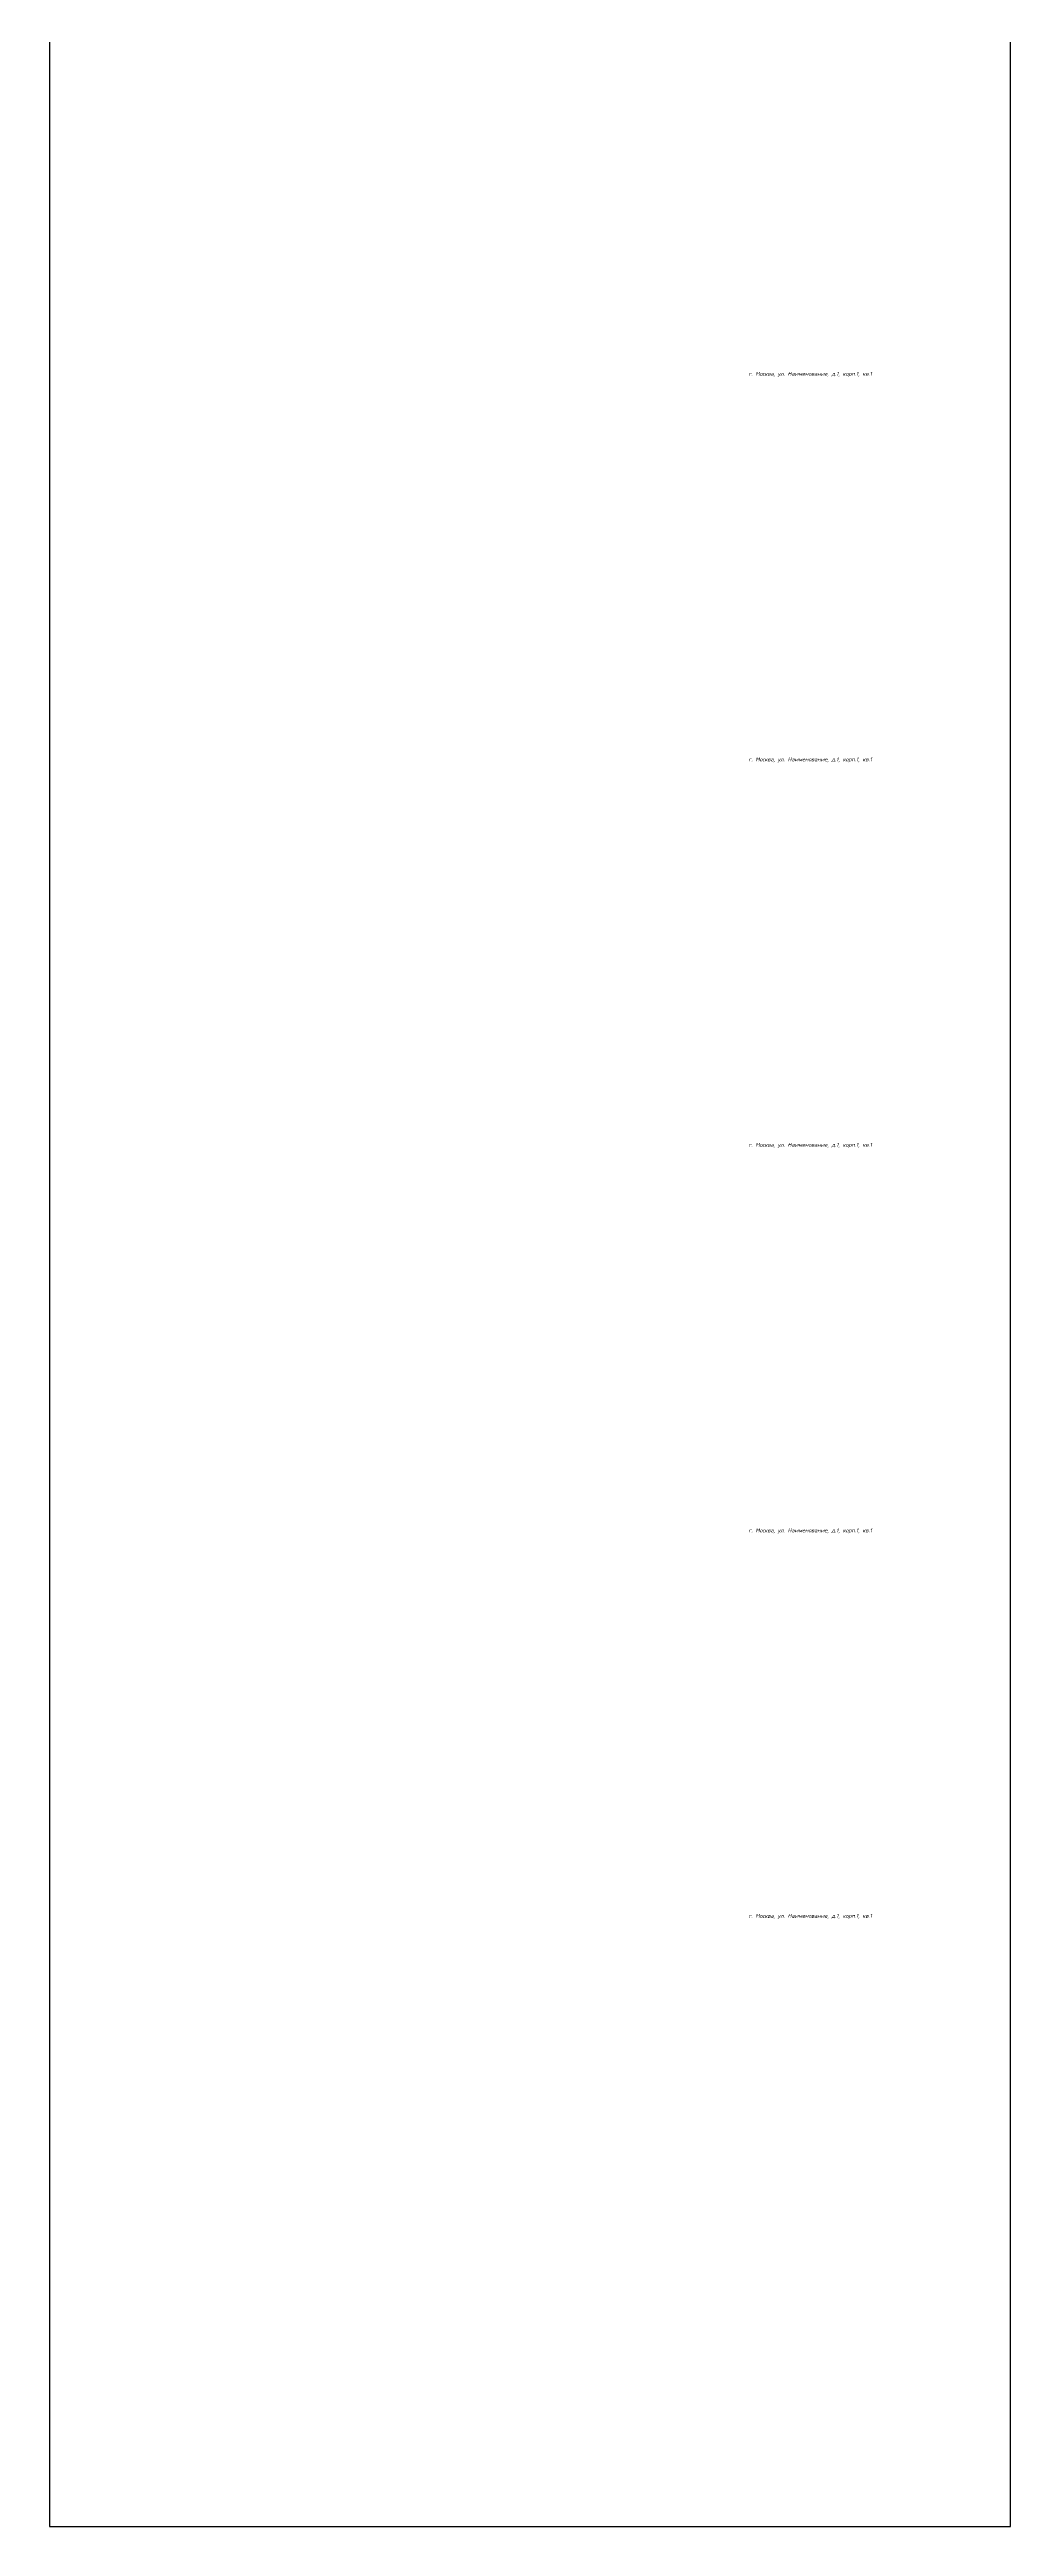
# Model space of a CAD drawing. Header units: millimetres. Extents: x 3082 to 230946, y 1570 to 312844.
# Drawn here: x 102330 to 139332, y 1570 to 96982 of the extents above; entities that cross this region are included whole.
import ezdxf

# ---------------------------------------------------------------- set-up
doc = ezdxf.new("R2010")
doc.units = ezdxf.units.MM
doc.layers.add('FORMATKA', color=7, linetype='Continuous')
doc.styles.add('ls_200', font='isocpeui.ttf', dxfattribs={"height": 200})

# ---------------------------------------------------------------- blocks, each defined once
blk = doc.blocks.new('*U490')
at = {"layer": 'FORMATKA', "lineweight": 0, "insert": (0, 0), "char_height": 150, "width": 6000, "attachment_point": 5, "style": 'ls_200'}
blk.add_mtext('\\pxqc;{\\C0;г. Москва, ул. Наименование, д.1, корп.1, кв.1}', dxfattribs=at)
blk = doc.blocks.new('*U491')
at = {"color": 0, "linetype": 'ByBlock', "lineweight": -2, "transparency": 16777216}
for p in [(0, -74250), (0, -89100), (0, -103950), (0, -118800), (0, -133650)]:
    blk.add_blockref('*U490', p, dxfattribs=at)

msp = doc.modelspace()

# ---------------------------------------------------------------- linework, layer by layer
at = {"color": 6}
msp.add_lwpolyline([(102330.2, 170754.5), (102330.2, 1570.2), (139332.3, 1570.2), (139332.3, 189770.2), (102330.2, 189770.2), (102330.2, 189770.2), (102330.2, 170754.5)], close=True, dxfattribs=at)

# ---------------------------------------------------------------- block references
msp.add_blockref('*U491', (131620.1, 158718.7))

doc.saveas('drawing.dxf')
